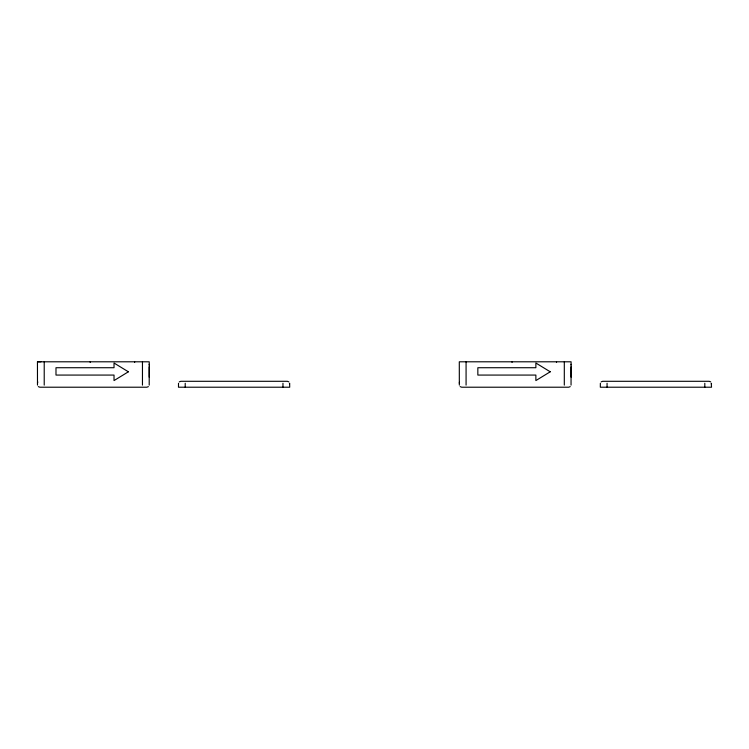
<?xml version="1.0" encoding="UTF-8"?>
<svg xmlns="http://www.w3.org/2000/svg" width="749" height="749" viewBox="0 0 749 749"><rect width="100%" height="100%" fill="white"/><g stroke="black" fill="none" stroke-linecap="round" stroke-linejoin="round"><path stroke-width="1.12" d="M149.229 377.14L149.229 366.86M149.229 364.847L149.229 364.332M571.084 377.14L571.084 366.86M571.084 364.847L571.084 364.332M142.46 385.126L142.46 361.795M185.218 383.263L185.209 387.214M564.306 385.126L564.315 361.795M607.064 383.263L607.064 387.214M37.45 383.179L37.768 381.924M149.201 385.126L149.229 361.795L37.45 361.795L37.487 385.126M459.296 383.179L459.446 382.327M571.047 385.126L571.084 361.795L459.296 361.795L459.334 385.126M178.515 383.263L178.477 387.214L289.704 387.214L289.666 383.263L289.395 383.675M600.361 383.263L600.324 387.214L711.55 387.214L711.213 383.263L711.55 383.675M148.386 386.624L146.86 387.214L39.828 387.214L38.302 386.624M570.232 386.624L568.706 387.214L461.674 387.214L460.148 386.624M179.329 381.859L180.855 381.297L287.326 381.297L288.852 381.859M601.175 381.859L602.702 381.297L709.172 381.297L710.698 381.859M37.45 361.795L40.998 361.786M704.809 383.263L704.809 387.214M466.075 385.126L466.075 361.795M282.963 383.263L282.963 387.214M44.219 385.126L44.219 361.795M556.507 361.786L556.507 362.404M512.044 361.786L512.044 362.404M134.651 361.786L134.651 362.404M90.189 361.786L90.189 362.404M128.369 371.794L114.026 380.576L114.026 375.071L55.988 375.071L55.988 367.722L114.026 367.722L114.026 363.022L128.369 371.794M550.225 371.794L535.872 380.576L535.872 375.071L477.843 375.071L477.843 367.722L535.872 367.722L535.872 363.022L550.225 371.794"/></g></svg>
